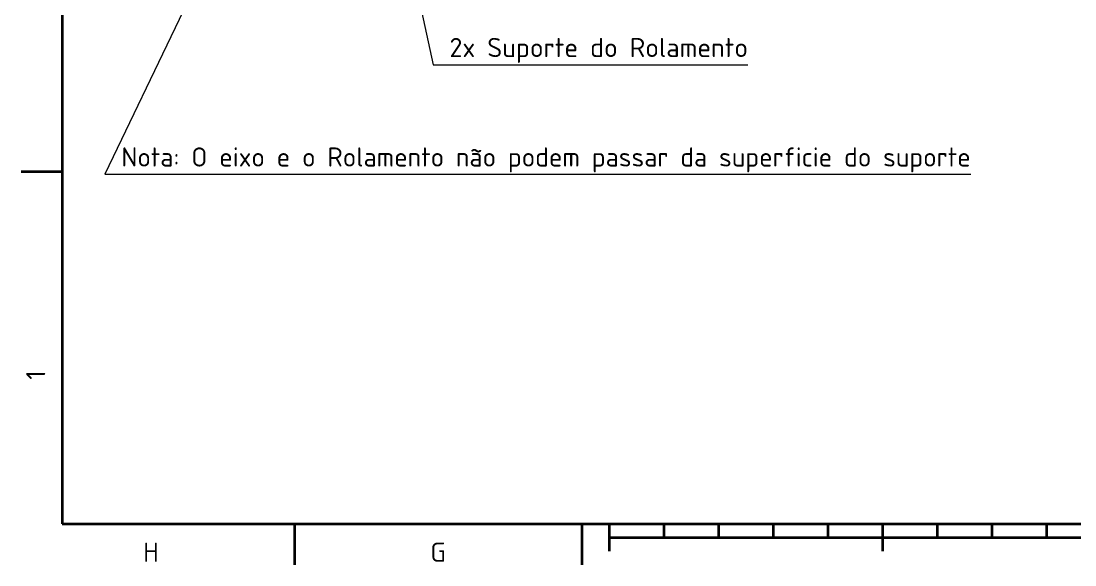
# Model space of a CAD drawing. Extents: x 0 to 420, y 0 to 297.
# Drawn here: x 2.5 to 195.2, y 2.5 to 101.9 of the extents above; entities that cross this region are included whole.
import ezdxf
from ezdxf.enums import TextEntityAlignment as Align

# ---------------------------------------------------------------- set-up
doc = ezdxf.new("R2010")
doc.units = 0
doc.layers.get('0').update_dxf_attribs({"lineweight": 13})
doc.styles.get("Standard").update_dxf_attribs({"font": 'isocp.shx'})

# ---------------------------------------------------------------- blocks, each defined once
blk = doc.blocks.new('BLOCK1660')
at = {"color": 7, "lineweight": 18, "width": 0.933334}
blk.add_text('H', height=3.5, dxfattribs=at).set_placement((24.85, 3.076224), (27.650002, 3.076224), align=Align.FIT)
blk = doc.blocks.new('BLOCK1662')
at = {"color": 7, "lineweight": 18, "width": 0.933334}
blk.add_text('G', height=3.5, dxfattribs=at).set_placement((77.349998, 3.076224), (80.150002, 3.076224), align=Align.FIT)
blk = doc.blocks.new('BLOCK1678')
at = {"color": 7, "lineweight": 18, "width": 0.95321}
blk.add_text('1', height=3.5, rotation=90, dxfattribs=at).set_placement((6.923776, 36.326225), (6.923776, 38.073776), align=Align.FIT)
blk = doc.blocks.new('BLOCK1724')
at = {"color": 7, "lineweight": 18}
blk.add_lwpolyline([(-75.128983, 75.749245), (-63, 20), (-5.434273, 20)], dxfattribs=at)
blk.add_solid([(-74.370277, 75.914307), (-75.745026, 78.58078), (-75.887695, 75.584175)], dxfattribs=at)
at = {"color": 7, "lineweight": 18, "width": 0.77951}
blk.add_text('2x Suporte do Rolamento', height=3.5, dxfattribs=at).set_placement((-60, 21.4), (-5.434273, 21.4), align=Align.FIT)
blk = doc.blocks.new('BLOCK1727')
at = {"color": 7, "lineweight": 18}
blk.add_lwpolyline([(-82.256699, 84.817947), (-123, 0), (35.292389, 0)], dxfattribs=at)
blk.add_solid([(-81.556801, 84.481743), (-81.001968, 87.429993), (-82.956589, 85.154152)], dxfattribs=at)
at = {"color": 7, "lineweight": 18, "width": 0.760616}
blk.add_text('Nota: O eixo e o Rolamento não podem passar da superficie do suporte', height=3.5, dxfattribs=at).set_placement((-120, 1.4), (35.292389, 1.4), align=Align.FIT)

msp = doc.modelspace()

# ---------------------------------------------------------------- linework, layer by layer
at = {"color": 7, "lineweight": 35}
for p, q in [((10, 287), (10, 10)), ((10, 74.3), (2.5, 74.3)), ((10, 10), (410, 10)), ((52.5, 10), (52.5, 2.5)), ((105, 10), (105, 2.5)), ((110, 10), (110, 5)), ((120, 10), (120, 7.5)), ((130, 10), (130, 7.5)), ((140, 10), (140, 7.5)), ((150, 10), (150, 7.5)), ((160, 10), (160, 5)), ((170, 10), (170, 7.5)), ((180, 10), (180, 7.5)), ((190, 10), (190, 7.5)), ((110, 7.5), (310, 7.5))]:
    msp.add_line(p, q, dxfattribs=at)

# ---------------------------------------------------------------- block references
at = {"lineweight": 0}
for name, p in [('BLOCK1727', (140.831253, 73.876987)), ('BLOCK1724', (140.831253, 73.876987)), ('BLOCK1678', (0, 0)), ('BLOCK1660', (0, 0)), ('BLOCK1662', (0, 0))]:
    msp.add_blockref(name, p, dxfattribs=at)

doc.saveas('drawing.dxf')
